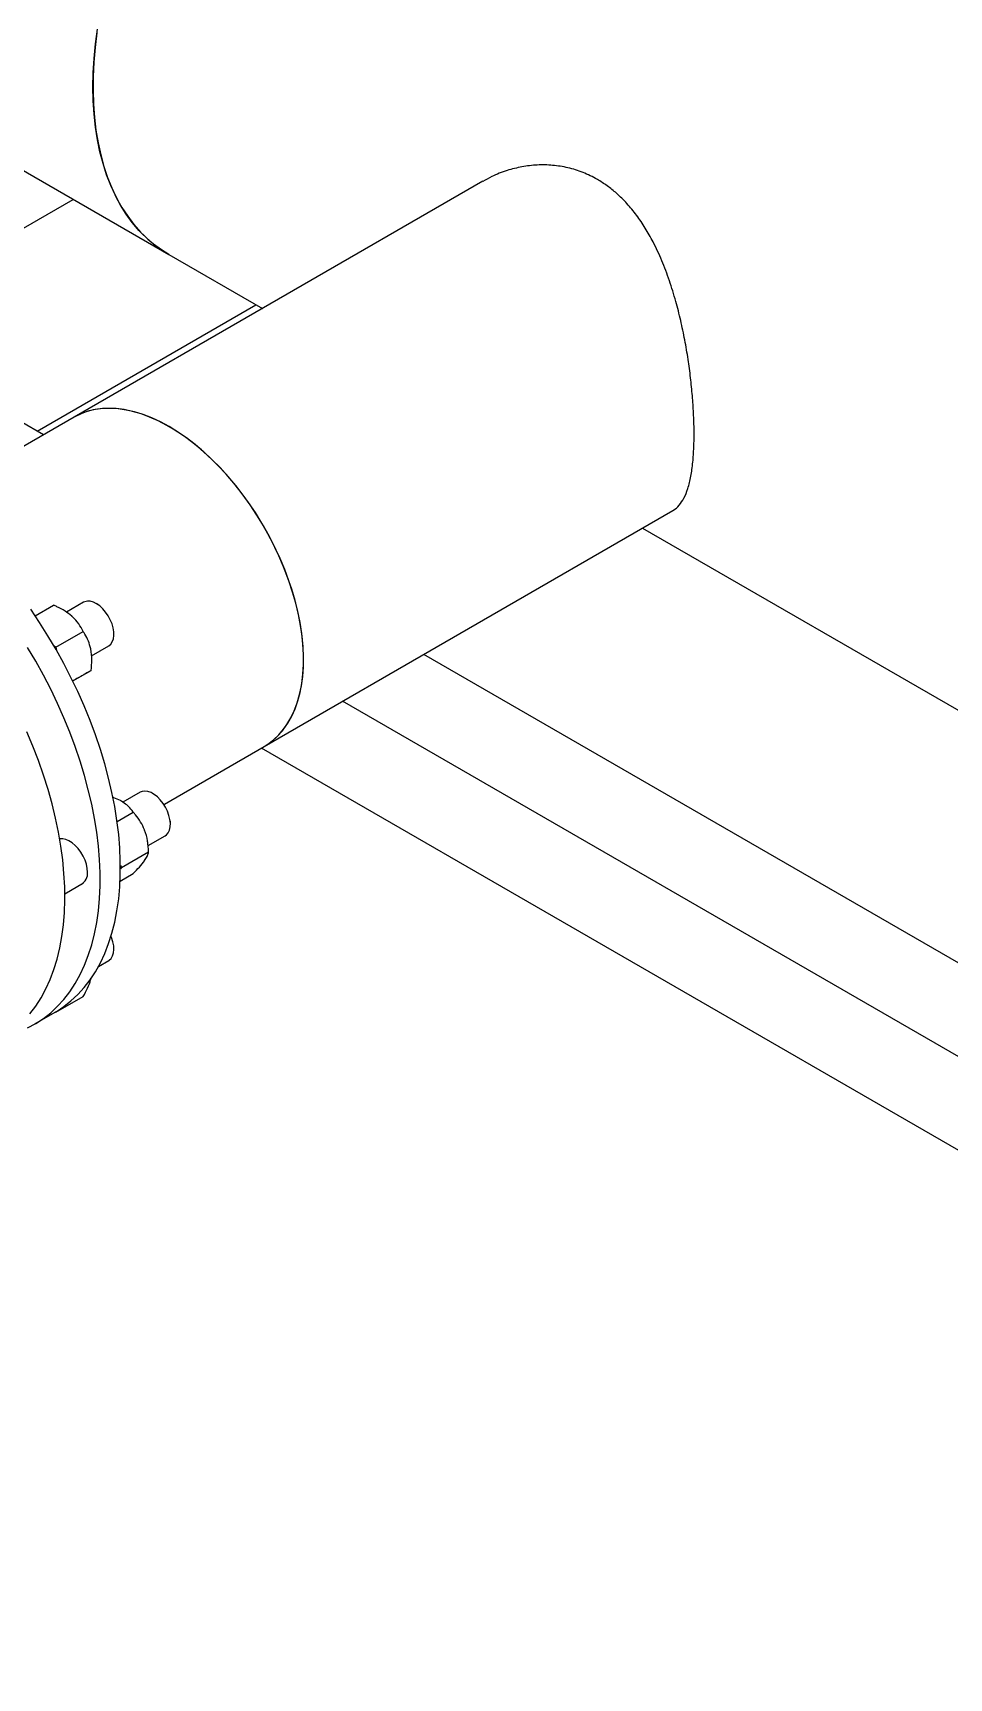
# Model space of a CAD drawing. Header units: inches. Extents: x 0.9 to 37.1, y -8.4 to 11.7.
# Drawn here: x 14.8477 to 15.014, y 3.2843 to 3.5828 of the extents above; entities that cross this region are included whole.
import ezdxf

# ---------------------------------------------------------------- set-up
doc = ezdxf.new("R2010")
doc.units = ezdxf.units.IN
doc.header["$MEASUREMENT"] = 0

msp = doc.modelspace()

# ---------------------------------------------------------------- linework, layer by layer
at = {"color": 7, "linetype": 'Continuous', "lineweight": 25}
for p, q in [((14.80022, 3.5843), (14.8724, 3.54263)), ((14.92939, 3.55592), (14.8552, 3.51309)), ((14.81535, 3.52972), (14.85506, 3.55264)), ((14.8724, 3.54263), (14.88939, 3.53283)), ((14.84968, 3.5099), (14.80062, 3.53822)), ((14.8485, 3.51058), (14.88821, 3.53351)), ((14.8552, 3.51309), (14.83712, 3.50266)), ((14.88971, 3.45333), (14.96389, 3.49615)), ((14.9584, 3.49298), (15.04181, 3.44483)), ((14.84813, 3.47706), (14.85147, 3.47899)), ((14.85694, 3.47952), (14.85382, 3.47772)), ((14.8597, 3.47901), (14.85922, 3.47929)), ((14.85191, 3.47135), (14.85686, 3.47421)), ((14.86244, 3.47371), (14.86244, 3.47427)), ((14.85148, 3.47174), (14.85191, 3.47135)), ((14.85191, 3.47135), (14.85202, 3.47079)), ((14.85832, 3.47054), (14.85823, 3.47106)), ((14.85832, 3.47051), (14.85832, 3.47054)), ((14.85835, 3.46981), (14.86149, 3.47162)), ((15.23085, 3.28985), (14.91869, 3.47006)), ((14.85496, 3.46523), (14.85831, 3.46716)), ((15.21108, 3.28426), (14.90396, 3.46156)), ((14.87163, 3.44289), (14.88971, 3.45333)), ((15.17852, 3.28604), (14.88923, 3.45305)), ((14.86718, 3.44503), (14.86406, 3.44323)), ((14.86466, 3.44283), (14.8646, 3.44287)), ((14.86995, 3.44453), (14.86946, 3.44481)), ((14.86301, 3.43972), (14.86595, 3.44142)), ((14.87269, 3.43923), (14.87269, 3.43979)), ((14.86863, 3.43534), (14.87174, 3.43714)), ((14.86379, 3.43137), (14.86874, 3.43423)), ((14.8686, 3.43578), (14.86857, 3.43606)), ((14.86361, 3.43182), (14.86379, 3.43137)), ((14.86379, 3.43137), (14.86362, 3.43112)), ((14.85352, 3.42662), (14.85693, 3.42859)), ((14.86356, 3.42888), (14.86595, 3.43026)), ((14.86244, 3.41657), (14.86244, 3.41714)), ((14.85964, 3.41342), (14.86149, 3.41449)), ((14.85823, 3.41103), (14.85827, 3.41127)), ((14.85191, 3.40511), (14.85686, 3.40797)), ((14.84807, 3.40298), (14.85175, 3.4051)), ((14.85191, 3.40511), (14.8518, 3.40513)), ((14.85194, 3.40521), (14.85191, 3.40511))]:
    msp.add_line(p, q, dxfattribs=at)
at = {"color": 7, "linetype": 'Continuous', "lineweight": 25, "flags": 128}
for points in [[(14.85864, 3.57304), (14.8587, 3.57559), (14.85885, 3.57819), (14.8591, 3.58085), (14.85946, 3.58354)], [(14.85936, 3.58286), (14.85903, 3.58018), (14.8588, 3.57754), (14.85867, 3.57495), (14.85865, 3.57241), (14.85872, 3.56993), (14.8589, 3.56752), (14.85918, 3.56518), (14.85956, 3.56291), (14.86004, 3.56072), (14.86062, 3.55862), (14.86129, 3.55661), (14.86206, 3.5547), (14.86293, 3.55288), (14.86389, 3.55117), (14.86494, 3.54956), (14.86607, 3.54806), (14.86729, 3.54667), (14.8686, 3.5454), (14.86998, 3.54425), (14.87145, 3.54322), (14.8724, 3.54263)], [(14.8724, 3.54263), (14.87107, 3.54346), (14.86963, 3.54452), (14.86827, 3.54571), (14.86698, 3.54701), (14.86578, 3.54842), (14.86467, 3.54995), (14.86364, 3.55158), (14.8627, 3.55333), (14.86186, 3.55517), (14.86112, 3.55711), (14.86046, 3.55914), (14.85991, 3.56126), (14.85946, 3.56347), (14.8591, 3.56575), (14.85885, 3.56811), (14.8587, 3.57054), (14.85864, 3.57304)], [(14.88971, 3.45333), (14.89039, 3.45376), (14.89143, 3.45454), (14.89238, 3.45544), (14.89325, 3.45647), (14.89403, 3.4576), (14.89472, 3.45884), (14.89532, 3.46018), (14.89583, 3.46162), (14.89623, 3.46315), (14.89654, 3.46477), (14.89674, 3.46646), (14.89684, 3.46822), (14.89684, 3.47004), (14.89674, 3.47192), (14.89654, 3.47385), (14.89623, 3.47582), (14.89583, 3.47782), (14.89532, 3.47984), (14.89472, 3.48187), (14.89403, 3.48391), (14.89325, 3.48595), (14.89238, 3.48797), (14.89143, 3.48998), (14.89039, 3.49196), (14.88928, 3.4939), (14.88811, 3.49579), (14.88686, 3.49763), (14.88556, 3.49942), (14.8842, 3.50113), (14.88279, 3.50277), (14.88133, 3.50433), (14.87984, 3.5058), (14.87832, 3.50717), (14.87678, 3.50844), (14.87522, 3.50961), (14.87364, 3.51067), (14.87206, 3.51161), (14.87048, 3.51243), (14.86891, 3.51313), (14.86736, 3.51371), (14.86582, 3.51415), (14.86432, 3.51447), (14.86285, 3.51466), (14.86141, 3.51471), (14.86003, 3.51463), (14.8587, 3.51442), (14.85742, 3.51408), (14.85621, 3.51361), (14.8552, 3.51309)], [(14.87246, 3.51139), (14.87088, 3.51224), (14.8693, 3.51297), (14.86774, 3.51357), (14.8662, 3.51405), (14.86469, 3.5144), (14.86321, 3.51462), (14.86177, 3.51471), (14.86037, 3.51466), (14.85902, 3.51449), (14.85773, 3.51418), (14.8565, 3.51374), (14.85534, 3.51317), (14.8552, 3.51309)], [(14.88971, 3.45333), (14.89012, 3.45358), (14.89117, 3.45433), (14.89215, 3.45521), (14.89304, 3.4562), (14.89384, 3.45731), (14.89456, 3.45852), (14.89518, 3.45984), (14.89571, 3.46125), (14.89614, 3.46276), (14.89647, 3.46436), (14.8967, 3.46603), (14.89683, 3.46777), (14.89685, 3.46958), (14.89677, 3.47145), (14.8966, 3.47337), (14.89632, 3.47532), (14.89594, 3.47731), (14.89546, 3.47933), (14.89488, 3.48136), (14.89421, 3.4834), (14.89345, 3.48544), (14.8926, 3.48747), (14.89167, 3.48948), (14.89066, 3.49146), (14.88957, 3.49341), (14.88841, 3.49532), (14.88718, 3.49718), (14.88589, 3.49898), (14.88454, 3.50071), (14.88314, 3.50237), (14.8817, 3.50395), (14.88022, 3.50544), (14.87871, 3.50684), (14.87717, 3.50814), (14.87561, 3.50933), (14.87403, 3.51041), (14.87246, 3.51139)], [(14.86149, 3.47162), (14.86186, 3.47192), (14.86215, 3.47234), (14.86234, 3.47286), (14.86243, 3.47347), (14.86242, 3.47414), (14.8623, 3.47486), (14.86209, 3.4756), (14.86178, 3.47635), (14.86139, 3.47706), (14.86093, 3.47773), (14.86042, 3.47833), (14.85986, 3.47884), (14.85929, 3.47925), (14.85871, 3.47954), (14.85815, 3.4797), (14.85763, 3.47973), (14.85715, 3.47962), (14.85694, 3.47952)], [(14.85175, 3.4051), (14.85193, 3.40521), (14.85332, 3.40612), (14.85464, 3.40715), (14.85588, 3.4083), (14.85703, 3.40957), (14.8581, 3.41096), (14.85909, 3.41245), (14.85998, 3.41405), (14.86077, 3.41576), (14.86147, 3.41756), (14.86208, 3.41945), (14.86258, 3.42144), (14.86299, 3.42351), (14.8633, 3.42566), (14.8635, 3.42788), (14.8636, 3.43017), (14.8636, 3.43252), (14.8635, 3.43492), (14.8633, 3.43738), (14.86299, 3.43988), (14.86258, 3.44242), (14.86208, 3.44499), (14.86147, 3.44759), (14.86077, 3.4502), (14.85998, 3.45282), (14.85909, 3.45545), (14.8581, 3.45808), (14.85703, 3.46069), (14.85588, 3.4633), (14.85464, 3.46588), (14.85332, 3.46843), (14.85193, 3.47095), (14.85046, 3.47343), (14.84893, 3.47586), (14.84733, 3.47824)], [(14.84678, 3.4023), (14.84825, 3.40308), (14.84964, 3.40399), (14.85096, 3.40503), (14.8522, 3.40618), (14.85335, 3.40745), (14.85442, 3.40883), (14.8554, 3.41032), (14.85629, 3.41193), (14.85709, 3.41363), (14.85779, 3.41543), (14.8584, 3.41733), (14.8589, 3.41931), (14.85931, 3.42138), (14.85961, 3.42353), (14.85982, 3.42575), (14.85992, 3.42804), (14.85992, 3.43039), (14.85982, 3.4328), (14.85961, 3.43526), (14.85931, 3.43776), (14.8589, 3.4403), (14.8584, 3.44287), (14.85779, 3.44546), (14.85709, 3.44807), (14.85629, 3.4507), (14.8554, 3.45332), (14.85442, 3.45595), (14.85335, 3.45857), (14.8522, 3.46117), (14.85096, 3.46375), (14.84964, 3.46631), (14.84825, 3.46883), (14.84678, 3.4713)], [(14.8472, 3.40483), (14.84825, 3.40623), (14.84921, 3.40773), (14.85008, 3.40934), (14.85086, 3.41106), (14.85154, 3.41287), (14.85212, 3.41477), (14.8526, 3.41677), (14.85298, 3.41885), (14.85327, 3.421), (14.85345, 3.42323), (14.85352, 3.42552), (14.8535, 3.42788), (14.85337, 3.43029), (14.85314, 3.43274), (14.85281, 3.43524), (14.85237, 3.43778), (14.85184, 3.44034), (14.85121, 3.44293), (14.85048, 3.44554), (14.84966, 3.44815), (14.84874, 3.45077), (14.84774, 3.45338), (14.84664, 3.45598)], [(14.87174, 3.43714), (14.87198, 3.43731), (14.8723, 3.43769), (14.87253, 3.43817), (14.87266, 3.43874), (14.87268, 3.4394), (14.8726, 3.4401), (14.87243, 3.44084), (14.87215, 3.44158), (14.87179, 3.44231), (14.87136, 3.443), (14.87086, 3.44363), (14.87032, 3.44418), (14.86975, 3.44463), (14.86917, 3.44496), (14.86861, 3.44517), (14.86806, 3.44525), (14.86757, 3.44519), (14.86718, 3.44503)], [(14.85765, 3.43053), (14.8576, 3.43122), (14.85744, 3.43196), (14.85719, 3.43271), (14.85685, 3.43345), (14.85643, 3.43416), (14.85595, 3.43481), (14.85541, 3.43538), (14.85484, 3.43585), (14.85426, 3.43622), (14.85369, 3.43646), (14.85314, 3.43657), (14.85262, 3.43655), (14.85259, 3.43655)], [(14.86149, 3.41449), (14.86159, 3.41455), (14.86194, 3.41488), (14.86221, 3.41532), (14.86237, 3.41587), (14.86244, 3.41649), (14.8624, 3.41718), (14.86226, 3.41791), (14.86202, 3.41865), (14.86192, 3.41891)]]:
    msp.add_lwpolyline(points, dxfattribs=at)
at = {"color": 7, "linetype": 'Continuous', "lineweight": 25}
msp.add_arc((14.85547, 3.43028), 0.00219, 296.3332, 6.5544, dxfattribs=at)
for points, knots in [([(14.95019, 3.55626), (14.94933, 3.55671), (14.94761, 3.5576), (14.94487, 3.55843), (14.94208, 3.55888), (14.93927, 3.55892), (14.9365, 3.5586), (14.93372, 3.5579), (14.93133, 3.557), (14.92994, 3.55618), (14.92941, 3.55587)], [0, 0, 0, 0, 0.129222, 0.258927, 0.388214, 0.516862, 0.645889, 0.774606, 0.914852, 1, 1, 1, 1]), ([(14.96388, 3.49617), (14.96392, 3.49618), (14.96437, 3.49637), (14.96506, 3.49708), (14.96595, 3.49835), (14.96665, 3.50011), (14.96719, 3.5023), (14.96754, 3.50481), (14.96773, 3.50761), (14.96777, 3.51059), (14.96768, 3.51373), (14.96746, 3.51697), (14.96713, 3.52024), (14.96668, 3.52364), (14.96608, 3.52712), (14.96535, 3.53065), (14.96443, 3.53426), (14.96331, 3.53791), (14.96194, 3.54153), (14.96046, 3.54471), (14.95891, 3.54745), (14.95733, 3.54978), (14.9556, 3.5519), (14.9538, 3.55367), (14.952, 3.55514), (14.95079, 3.55588), (14.95019, 3.55626)], [0, 0, 0, 0, 0.0044501, 0.0528658, 0.10113, 0.1510796, 0.2012087, 0.2511219, 0.2962267, 0.3414977, 0.386599, 0.4283269, 0.4701852, 0.5119295, 0.5553469, 0.5988852, 0.6423189, 0.690389, 0.7385973, 0.7866581, 0.8242452, 0.8620012, 0.8997314, 0.9372831, 0.9686421, 1, 1, 1, 1]), ([(14.85481, 3.47697), (14.85441, 3.47729), (14.85359, 3.47795), (14.85241, 3.47857), (14.85168, 3.4789), (14.85147, 3.47899)], [0, 0, 0, 0, 0.406045, 0.826762, 1, 1, 1, 1]), ([(14.85686, 3.47421), (14.85661, 3.47468), (14.8561, 3.47564), (14.8553, 3.47654), (14.85482, 3.47696), (14.85481, 3.47697)], [0, 0, 0, 0, 0.484195, 0.986027, 1, 1, 1, 1]), ([(14.85823, 3.47106), (14.8581, 3.47154), (14.85785, 3.47251), (14.85732, 3.47352), (14.85696, 3.47406), (14.85686, 3.47421)], [0, 0, 0, 0, 0.406045, 0.826762, 1, 1, 1, 1]), ([(14.85831, 3.46716), (14.85836, 3.4678), (14.85848, 3.46912), (14.85836, 3.47041), (14.85823, 3.47104), (14.85823, 3.47106)], [0, 0, 0, 0, 0.484195, 0.986027, 1, 1, 1, 1]), ([(14.85831, 3.46716), (14.85823, 3.46712), (14.85807, 3.46702), (14.85767, 3.46679), (14.85721, 3.46652), (14.85698, 3.46639)], [0, 0, 0, 0, 0.265471, 0.628079, 1, 1, 1, 1]), ([(14.85698, 3.46639), (14.85693, 3.46636), (14.85663, 3.46619), (14.85599, 3.46582), (14.8553, 3.46542), (14.85496, 3.46522)], [0, 0, 0, 0, 0.083172, 0.545934, 1, 1, 1, 1]), ([(14.86381, 3.4434), (14.86374, 3.44344), (14.86332, 3.44368), (14.86281, 3.44392), (14.86232, 3.44408), (14.86226, 3.4441)], [0, 0, 0, 0, 0.137486, 0.902441, 1, 1, 1, 1]), ([(14.86595, 3.44142), (14.86581, 3.44161), (14.86548, 3.44207), (14.86481, 3.44275), (14.86415, 3.44318), (14.86381, 3.4434)], [0, 0, 0, 0, 0.265471, 0.628079, 1, 1, 1, 1]), ([(14.86799, 3.4382), (14.86777, 3.43869), (14.86733, 3.43968), (14.86657, 3.44071), (14.86609, 3.44126), (14.86595, 3.44142)], [0, 0, 0, 0, 0.406045, 0.826762, 1, 1, 1, 1]), ([(14.86874, 3.43423), (14.8687, 3.43489), (14.8686, 3.43622), (14.86825, 3.43754), (14.868, 3.43818), (14.86799, 3.4382)], [0, 0, 0, 0, 0.484195, 0.986027, 1, 1, 1, 1]), ([(14.86799, 3.43262), (14.86816, 3.43288), (14.86851, 3.43342), (14.86868, 3.43391), (14.86873, 3.43416), (14.86874, 3.43423)], [0, 0, 0, 0, 0.406045, 0.826762, 1, 1, 1, 1]), ([(14.86595, 3.43026), (14.86634, 3.43067), (14.86713, 3.43149), (14.86774, 3.43226), (14.86799, 3.43261), (14.86799, 3.43262)], [0, 0, 0, 0, 0.484195, 0.986027, 1, 1, 1, 1]), ([(14.85686, 3.40797), (14.85714, 3.40848), (14.85772, 3.40953), (14.8581, 3.41054), (14.85822, 3.41102), (14.85823, 3.41103)], [0, 0, 0, 0, 0.4841952, 0.9860274, 1, 1, 1, 1])]:
    msp.add_open_spline(points, degree=3, knots=knots, dxfattribs=at)

doc.saveas('drawing.dxf')
